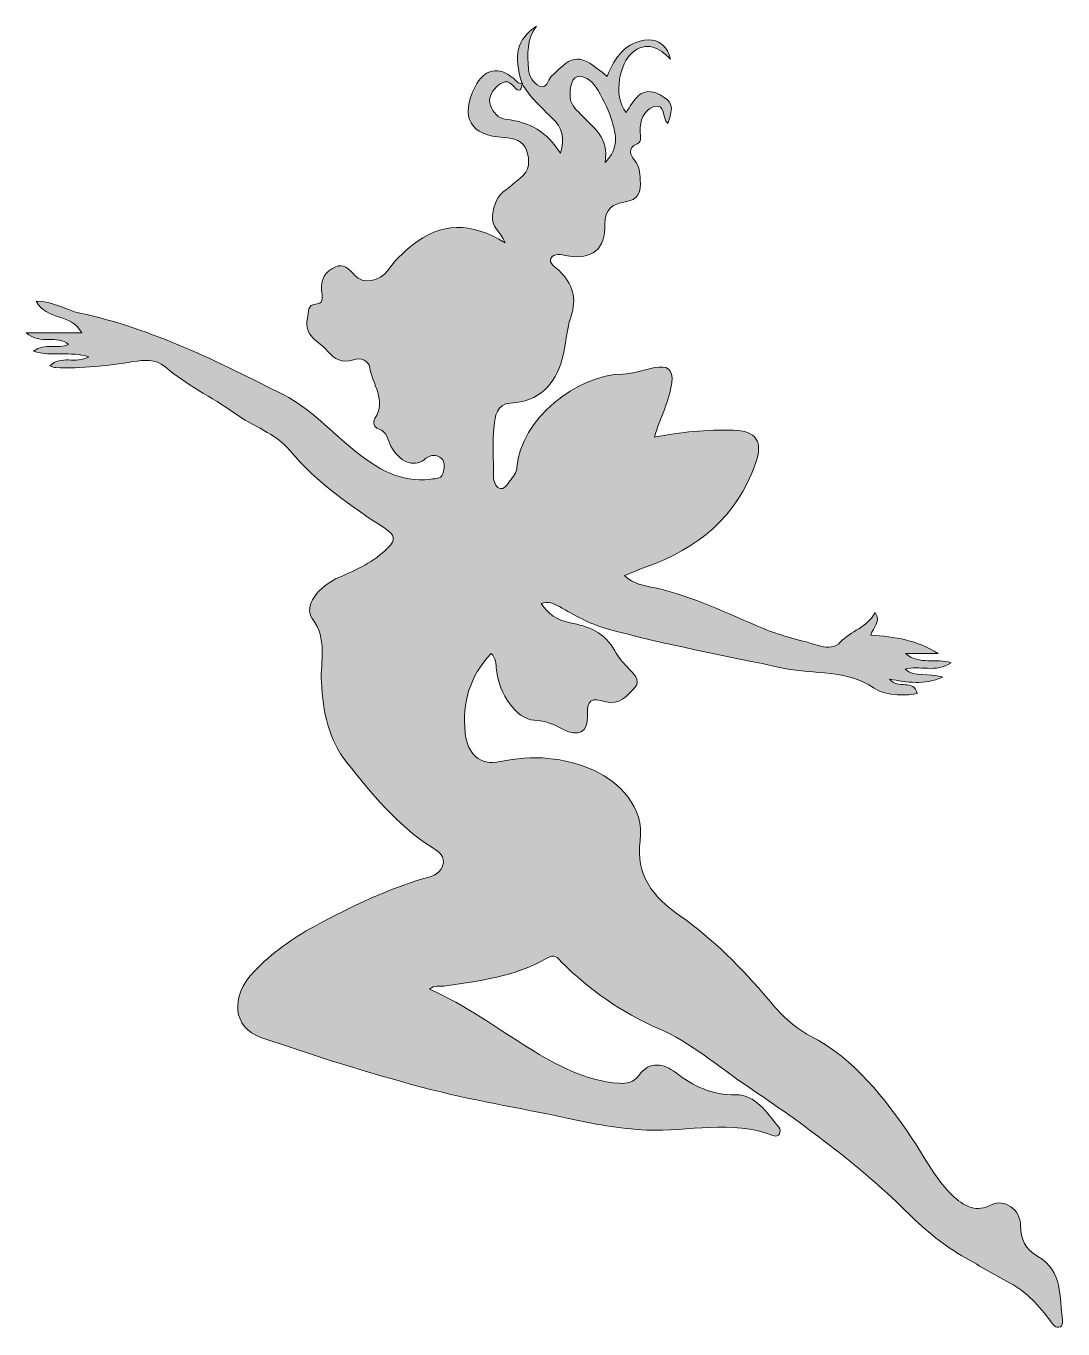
# Model space of a CAD drawing. Header units: inches. Extents: x 13 to 3566, y -2567 to -26.
# Drawn here: x 3213.6 to 3526.5, y -2006.9 to -1613.6 of the extents above; entities that cross this region are included whole.
import ezdxf

# ---------------------------------------------------------------- set-up
doc = ezdxf.new("R2010")
doc.units = ezdxf.units.IN
doc.header["$MEASUREMENT"] = 0
doc.layers.add('Layer 1', color=7, linetype='Continuous')

# ---------------------------------------------------------------- blocks, each defined once
blk = doc.blocks.new('block 22')
at = {"layer": 'Layer 1', "true_color": 0xffffff}
h = blk.add_hatch(color=7, dxfattribs=at)
h.dxf.hatch_style = 2
edge = h.paths.add_edge_path()
edge.add_spline(control_points=[(3363.3, -1630.91), (3360.55, -1622.42), (3361.67, -1617.62), (3367.67, -1613.57), (3364.58, -1617.55), (3364.91, -1622.12), (3365.26, -1626.61), (3365.43, -1628.71), (3366.54, -1630.8), (3368.5, -1631.7), (3370.85, -1632.77), (3370.99, -1629.92), (3372, -1628.91), (3379.03, -1621.81), (3380.49, -1621.71), (3388.93, -1628.76), (3391.23, -1623.01), (3394.63, -1618.12), (3401.31, -1617.74), (3404.57, -1617.56), (3407.24, -1619.81), (3408.09, -1623.56), (3404.55, -1620.04), (3400.96, -1617.93), (3396.38, -1621.71), (3393.01, -1624.5), (3390.47, -1634.36), (3394.68, -1639.67), (3397.14, -1636.02), (3399.16, -1631.27), (3404.94, -1634.37), (3408.71, -1636.39), (3409.11, -1637.66), (3407.24, -1643.02), (3405.37, -1641.53), (3406.81, -1636.61), (3402.86, -1638.01), (3399.88, -1639.07), (3398.9, -1642.12), (3398.88, -1645.35), (3398.88, -1646.64), (3399.64, -1648.44), (3398, -1649.14), (3394.88, -1650.47), (3395.98, -1652.63), (3397.24, -1654.1), (3398.8, -1655.92), (3398.79, -1657.81), (3398.96, -1659.91), (3399.27, -1663.69), (3398.61, -1666.01), (3394.04, -1666.72), (3391.1, -1667.18), (3388.06, -1668.7), (3388.24, -1673.37), (3388.53, -1680.95), (3384.5, -1684.16), (3376.99, -1682.95), (3375.03, -1682.63), (3372.91, -1681.95), (3371.98, -1683.75), (3371.21, -1685.24), (3373.39, -1686.32), (3374.44, -1687.37), (3378.48, -1691.39), (3379.98, -1695.74), (3377.99, -1701.46), (3376.6, -1705.48), (3376.62, -1709.98), (3375.42, -1714.09), (3373.16, -1721.81), (3368.45, -1726.95), (3359.78, -1727.41), (3355.51, -1727.65), (3355.14, -1731.51), (3354.84, -1734.33), (3354.3, -1739.36), (3354.67, -1744.5), (3354.67, -1749.59), (3354.67, -1751.05), (3355.3, -1752.63), (3356.4, -1753.08), (3357.91, -1753.7), (3358.81, -1751.92), (3359.63, -1750.91), (3360.57, -1749.74), (3361.63, -1748.27), (3361.73, -1746.86), (3362.82, -1732.3), (3379.89, -1718.78), (3393.74, -1718.64), (3396.94, -1718.61), (3400.12, -1717.26), (3403.33, -1716.68), (3406.9, -1716.03), (3408.99, -1716.95), (3408.45, -1721.28), (3407.76, -1726.84), (3404.97, -1731.66), (3403.21, -1737.69), (3411.25, -1736.17), (3419.05, -1735.32), (3426.94, -1735.58), (3433.95, -1735.81), (3436.12, -1738.95), (3433.77, -1745.66), (3428.11, -1761.78), (3416.28, -1771.3), (3400.69, -1776.88), (3398.59, -1777.63), (3396.54, -1778.55), (3394.2, -1779.49), (3396.84, -1782.03), (3400.11, -1782.49), (3403.41, -1783.21), (3414.89, -1785.75), (3425.41, -1791), (3436.17, -1795.5), (3441.76, -1797.84), (3447.68, -1798.96), (3453.41, -1800.81), (3455.48, -1801.48), (3457.93, -1801.15), (3459.32, -1799.62), (3462.47, -1796.16), (3467.51, -1795.13), (3469.84, -1790.66), (3471.76, -1793.41), (3469.31, -1794.98), (3468.49, -1797.42), (3475.7, -1797.97), (3482.64, -1798.98), (3488.86, -1803.03), (3485.82, -1803.03), (3482.78, -1803.03), (3478.95, -1803.03), (3483.42, -1806.64), (3488.06, -1804.21), (3492.81, -1805.82), (3488.05, -1808.91), (3483.08, -1806.49), (3478.86, -1807.76), (3481.78, -1810.34), (3485.72, -1808.72), (3490.27, -1810.17), (3484.45, -1812.58), (3479.61, -1811.75), (3474.19, -1810.72), (3476.58, -1813.99), (3481.63, -1810.56), (3482.53, -1815.1), (3480.14, -1815.67), (3473.06, -1815.98), (3469.52, -1813.51), (3461.15, -1807.69), (3451.5, -1809.43), (3442.52, -1807.5), (3424.51, -1803.62), (3406.34, -1800.37), (3388.58, -1795.43), (3383.66, -1794.06), (3379.04, -1791.39), (3374.55, -1788.85), (3372.72, -1787.81), (3371.23, -1787.21), (3369.01, -1787.86), (3371.21, -1791.08), (3373.75, -1792.93), (3377.77, -1793.71), (3383.11, -1794.75), (3388.41, -1796.66), (3391.26, -1802.2), (3392.19, -1804.01), (3393.65, -1805.6), (3395.06, -1807.11), (3396.76, -1808.92), (3399.33, -1810.99), (3397.34, -1813.27), (3395.22, -1815.67), (3392.43, -1818.79), (3388.57, -1817.56), (3384.19, -1816.16), (3382.78, -1817.06), (3383.01, -1821.78), (3383.26, -1826.8), (3380.2, -1828.38), (3375.63, -1825.88), (3372.87, -1824.37), (3370.25, -1823.27), (3366.94, -1823.11), (3361.69, -1822.87), (3356.26, -1815.31), (3355.56, -1807.98), (3355.38, -1806.11), (3355.43, -1804.32), (3353.96, -1803.05), (3347.43, -1809.85), (3345.22, -1817.74), (3346.1, -1826.91), (3346.72, -1833.31), (3350.46, -1836.94), (3356.67, -1835.64), (3366.44, -1833.6), (3375.96, -1834.17), (3385.09, -1838.36), (3392.46, -1841.75), (3400.29, -1849.41), (3398.92, -1859.52), (3397.53, -1869.84), (3402.77, -1876.46), (3410.77, -1882.08), (3420.93, -1889.21), (3429.61, -1898), (3437.64, -1907.5), (3441.18, -1911.69), (3444.98, -1915.72), (3450.17, -1918.41), (3463.72, -1925.42), (3472.69, -1937.22), (3481.06, -1949.48), (3485.14, -1955.46), (3488.11, -1962.16), (3493.73, -1967.13), (3497.2, -1970.2), (3500.36, -1971.7), (3504.92, -1969.44), (3508.86, -1967.49), (3513.68, -1970.89), (3513.73, -1975.67), (3513.78, -1979.92), (3515.18, -1982.8), (3518.98, -1985.02), (3526.51, -1989.41), (3525.46, -1997.4), (3526.4, -2004.48), (3526.48, -2005.05), (3526.18, -2006.06), (3525.77, -2006.25), (3524.28, -2006.92), (3523.51, -2005.52), (3522.85, -2004.65), (3519.36, -2000.05), (3515.64, -1995.73), (3510.43, -1993), (3505.52, -1990.43), (3500.79, -1987.57), (3496.01, -1984.81), (3489.58, -1981.11), (3484.11, -1976.27), (3478.99, -1971.24), (3464.44, -1956.92), (3448.15, -1945.04), (3431.28, -1933.66), (3422.41, -1927.67), (3414.32, -1920.47), (3404.4, -1916.19), (3393.26, -1911.39), (3383.62, -1904.56), (3375.07, -1896.05), (3373.94, -1894.92), (3373.18, -1893.52), (3370.79, -1894.94), (3361.24, -1900.63), (3350.37, -1901.84), (3339.64, -1903.43), (3338.35, -1903.62), (3336.92, -1902.96), (3335.32, -1904.31), (3346.26, -1909.14), (3355.6, -1916.07), (3365.42, -1922.17), (3373.38, -1927.12), (3382.41, -1932.1), (3392.56, -1932.76), (3395.01, -1932.91), (3397.05, -1932.44), (3398.54, -1930.36), (3401.83, -1925.78), (3406.2, -1926.92), (3409.51, -1929.45), (3415.06, -1933.7), (3420.46, -1936.35), (3427.88, -1936.22), (3433.63, -1936.12), (3437.25, -1941.71), (3440.74, -1946.03), (3441.73, -1947.25), (3440.87, -1949.26), (3438.97, -1948.52), (3426.45, -1943.59), (3413.55, -1947.45), (3400.86, -1946.87), (3392.61, -1946.49), (3384.67, -1944.97), (3376.77, -1943.26), (3362.3, -1940.13), (3347.66, -1937.83), (3333.33, -1934.01), (3316.84, -1929.61), (3300.59, -1924.48), (3284.48, -1918.9), (3275.99, -1915.96), (3275.05, -1906.73), (3282.41, -1899), (3287.68, -1893.47), (3293.94, -1889.01), (3300.65, -1885.38), (3311.81, -1879.33), (3323.2, -1873.8), (3335.53, -1870.39), (3337.52, -1869.84), (3339.38, -1868.18), (3339.53, -1865.98), (3339.68, -1863.62), (3337.47, -1862.43), (3335.75, -1861.32), (3325.46, -1854.68), (3317.81, -1845.28), (3310.38, -1835.9), (3304.95, -1829.05), (3303.14, -1820.5), (3302.71, -1811.63), (3302.4, -1805.25), (3304.58, -1798.71), (3299.98, -1792.47), (3297.28, -1788.82), (3301.61, -1782.74), (3308.18, -1779.95), (3313.47, -1777.71), (3318.5, -1775.33), (3322.7, -1771.23), (3325.44, -1768.56), (3324.79, -1767.18), (3321.96, -1765.3), (3311.6, -1758.41), (3301.35, -1751.48), (3293.2, -1741.72), (3288.91, -1736.58), (3281.99, -1734.37), (3276.51, -1730.47), (3269.62, -1725.56), (3261.91, -1721.9), (3255.42, -1716.37), (3252.64, -1714.01), (3249.1, -1714.35), (3245.87, -1714.89), (3238.13, -1716.18), (3230.38, -1716.98), (3222.53, -1716.69), (3222.08, -1716.68), (3221.63, -1716.45), (3220.77, -1716.19), (3224.15, -1712.78), (3228.49, -1715.7), (3232.52, -1713.45), (3226.97, -1711.62), (3221.56, -1713.49), (3215.81, -1711.76), (3219.44, -1709.06), (3223.13, -1711.21), (3226.4, -1709.68), (3222.98, -1706.66), (3218.09, -1710), (3213.59, -1706.17), (3219.83, -1706.17), (3224.72, -1706.17), (3230.42, -1706.17), (3227.1, -1700.23), (3219.68, -1702.44), (3216.63, -1696.67), (3221.66, -1696.6), (3225.55, -1699.31), (3229.83, -1700.23), (3251.73, -1704.93), (3271.63, -1714.98), (3291.38, -1724.95), (3299.39, -1728.99), (3305.79, -1736.19), (3312.95, -1741.92), (3319.57, -1747.21), (3326.54, -1751.55), (3335.62, -1750.39), (3337.4, -1750.16), (3339.31, -1750.35), (3339.59, -1747.98), (3339.76, -1746.47), (3340.17, -1744.69), (3338.45, -1743.7), (3336.72, -1742.7), (3335.27, -1743.29), (3333.7, -1744.5), (3330.52, -1746.95), (3326.21, -1745.05), (3323.7, -1740.42), (3322.68, -1738.55), (3322.62, -1736.04), (3319.91, -1735.2), (3318.66, -1734.82), (3318.18, -1733.16), (3318.89, -1732.06), (3322.49, -1726.47), (3318.02, -1721.72), (3317.29, -1716.62), (3317, -1714.62), (3314.66, -1713.5), (3312.36, -1714.31), (3309.01, -1715.49), (3306.67, -1714.2), (3304.58, -1711.69), (3302.08, -1708.7), (3297.22, -1707.27), (3298.55, -1701.81), (3299.02, -1699.88), (3298.1, -1697.67), (3301.46, -1697.42), (3303.7, -1697.26), (3302.88, -1694.84), (3302.75, -1693.51), (3302.41, -1690.03), (3303.98, -1687.63), (3306.84, -1686.32), (3309.42, -1685.15), (3311.07, -1686.88), (3312.81, -1688.88), (3315.16, -1691.59), (3320.45, -1690.7), (3322.76, -1687.35), (3324.78, -1684.42), (3327.28, -1682.02), (3329.99, -1679.83), (3338.73, -1672.75), (3347.91, -1672.72), (3358.19, -1678.97), (3356.8, -1675.67), (3353.85, -1674.17), (3354.34, -1670.76), (3354.83, -1667.43), (3355.72, -1664.79), (3358.57, -1662.88), (3360, -1661.92), (3361.19, -1660.6), (3362.59, -1659.59), (3365.76, -1657.31), (3365.63, -1653.95), (3364.63, -1651.06), (3363.68, -1648.29), (3360.81, -1647.36), (3357.79, -1647.21), (3347.66, -1646.73), (3344.48, -1641.06), (3349.08, -1631.88), (3351.8, -1626.48), (3356.29, -1625.54), (3360.77, -1629.45), (3361.53, -1630.12), (3362.11, -1631.13), (3363.37, -1630.81), (3363.09, -1632.66), (3362.66, -1634.03), (3360.79, -1631.82), (3359, -1629.7), (3357.45, -1630.17), (3355.55, -1631.95), (3353.79, -1633.6), (3353.05, -1635.5), (3353.77, -1637.53), (3354.52, -1639.61), (3355.99, -1641.48), (3358.56, -1641.76), (3365.38, -1642.52), (3370.93, -1645.47), (3374.84, -1651.97), (3376.23, -1647.43), (3375.36, -1644.26), (3372.47, -1641.45), (3369.13, -1638.19), (3365.59, -1635.08), (3363.3, -1630.91)], knot_values=[0, 0, 0, 0, 1, 1, 1, 2, 2, 2, 3, 3, 3, 4, 4, 4, 5, 5, 5, 6, 6, 6, 7, 7, 7, 8, 8, 8, 9, 9, 9, 10, 10, 10, 11, 11, 11, 12, 12, 12, 13, 13, 13, 14, 14, 14, 15, 15, 15, 16, 16, 16, 17, 17, 17, 18, 18, 18, 19, 19, 19, 20, 20, 20, 21, 21, 21, 22, 22, 22, 23, 23, 23, 24, 24, 24, 25, 25, 25, 26, 26, 26, 27, 27, 27, 28, 28, 28, 29, 29, 29, 30, 30, 30, 31, 31, 31, 32, 32, 32, 33, 33, 33, 34, 34, 34, 35, 35, 35, 36, 36, 36, 37, 37, 37, 38, 38, 38, 39, 39, 39, 40, 40, 40, 41, 41, 41, 42, 42, 42, 43, 43, 43, 44, 44, 44, 45, 45, 45, 46, 46, 46, 47, 47, 47, 48, 48, 48, 49, 49, 49, 50, 50, 50, 51, 51, 51, 52, 52, 52, 53, 53, 53, 54, 54, 54, 55, 55, 55, 56, 56, 56, 57, 57, 57, 58, 58, 58, 59, 59, 59, 60, 60, 60, 61, 61, 61, 62, 62, 62, 63, 63, 63, 64, 64, 64, 65, 65, 65, 66, 66, 66, 67, 67, 67, 68, 68, 68, 69, 69, 69, 70, 70, 70, 71, 71, 71, 72, 72, 72, 73, 73, 73, 74, 74, 74, 75, 75, 75, 76, 76, 76, 77, 77, 77, 78, 78, 78, 79, 79, 79, 80, 80, 80, 81, 81, 81, 82, 82, 82, 83, 83, 83, 84, 84, 84, 85, 85, 85, 86, 86, 86, 87, 87, 87, 88, 88, 88, 89, 89, 89, 90, 90, 90, 91, 91, 91, 92, 92, 92, 93, 93, 93, 94, 94, 94, 95, 95, 95, 96, 96, 96, 97, 97, 97, 98, 98, 98, 99, 99, 99, 100, 100, 100, 101, 101, 101, 102, 102, 102, 103, 103, 103, 104, 104, 104, 105, 105, 105, 106, 106, 106, 107, 107, 107, 108, 108, 108, 109, 109, 109, 110, 110, 110, 111, 111, 111, 112, 112, 112, 113, 113, 113, 114, 114, 114, 115, 115, 115, 116, 116, 116, 117, 117, 117, 118, 118, 118, 119, 119, 119, 120, 120, 120, 121, 121, 121, 122, 122, 122, 123, 123, 123, 124, 124, 124, 125, 125, 125, 126, 126, 126, 127, 127, 127, 128, 128, 128, 129, 129, 129, 130, 130, 130, 131, 131, 131, 132, 132, 132, 133, 133, 133, 134, 134, 134, 135, 135, 135, 136, 136, 136, 137, 137, 137, 138, 138, 138, 139, 139, 139, 140, 140, 140, 141, 141, 141, 142, 142, 142, 143, 143, 143, 144, 144, 144, 145, 145, 145, 146, 146, 146, 147, 147, 147, 148, 148, 148, 149, 149, 149, 150, 150, 150, 151, 151, 151, 152, 152, 152, 153, 153, 153, 154, 154, 154, 155, 155, 155, 156, 156, 156, 157, 157, 157, 158, 158, 158, 159, 159, 159, 159], degree=3, periodic=1)
edge = h.paths.add_edge_path()
edge.add_spline(control_points=[(3388.34, -1654.75), (3392.62, -1650.31), (3391.62, -1646.39), (3390.47, -1642.41), (3389.51, -1639.07), (3387.9, -1636.09), (3386.25, -1633.04), (3384.85, -1630.45), (3382.56, -1628.76), (3380.57, -1628.74), (3378.27, -1628.72), (3377.92, -1631.66), (3377.76, -1634.1), (3377.56, -1637.03), (3379.32, -1638.51), (3381, -1640.27), (3384.65, -1644.08), (3389.61, -1647.14), (3388.34, -1654.75)], knot_values=[0, 0, 0, 0, 1, 1, 1, 2, 2, 2, 3, 3, 3, 4, 4, 4, 5, 5, 5, 6, 6, 6, 6], degree=3, periodic=1)
at = {"layer": 'Layer 1', "lineweight": 0}
for points, knots in [([(3363.3, -1630.91), (3360.55, -1622.42), (3361.67, -1617.62), (3367.67, -1613.57), (3364.58, -1617.55), (3364.91, -1622.12), (3365.26, -1626.61), (3365.43, -1628.71), (3366.54, -1630.8), (3368.5, -1631.7), (3370.85, -1632.77), (3370.99, -1629.92), (3372, -1628.91), (3379.03, -1621.81), (3380.49, -1621.71), (3388.93, -1628.76), (3391.23, -1623.01), (3394.63, -1618.12), (3401.31, -1617.74), (3404.57, -1617.56), (3407.24, -1619.81), (3408.09, -1623.56), (3404.55, -1620.04), (3400.96, -1617.93), (3396.38, -1621.71), (3393.01, -1624.5), (3390.47, -1634.36), (3394.68, -1639.67), (3397.14, -1636.02), (3399.16, -1631.27), (3404.94, -1634.37), (3408.71, -1636.39), (3409.11, -1637.66), (3407.24, -1643.02), (3405.37, -1641.53), (3406.81, -1636.61), (3402.86, -1638.01), (3399.88, -1639.07), (3398.9, -1642.12), (3398.88, -1645.35), (3398.88, -1646.64), (3399.64, -1648.44), (3398, -1649.14), (3394.88, -1650.47), (3395.98, -1652.63), (3397.24, -1654.1), (3398.8, -1655.92), (3398.79, -1657.81), (3398.96, -1659.91), (3399.27, -1663.69), (3398.61, -1666.01), (3394.04, -1666.72), (3391.1, -1667.18), (3388.06, -1668.7), (3388.24, -1673.37), (3388.53, -1680.95), (3384.5, -1684.16), (3376.99, -1682.95), (3375.03, -1682.63), (3372.91, -1681.95), (3371.98, -1683.75), (3371.21, -1685.24), (3373.39, -1686.32), (3374.44, -1687.37), (3378.48, -1691.39), (3379.98, -1695.74), (3377.99, -1701.46), (3376.6, -1705.48), (3376.62, -1709.98), (3375.42, -1714.09), (3373.16, -1721.81), (3368.45, -1726.95), (3359.78, -1727.41), (3355.51, -1727.65), (3355.14, -1731.51), (3354.84, -1734.33), (3354.3, -1739.36), (3354.67, -1744.5), (3354.67, -1749.59), (3354.67, -1751.05), (3355.3, -1752.63), (3356.4, -1753.08), (3357.91, -1753.7), (3358.81, -1751.92), (3359.63, -1750.91), (3360.57, -1749.74), (3361.63, -1748.27), (3361.73, -1746.86), (3362.82, -1732.3), (3379.89, -1718.78), (3393.74, -1718.64), (3396.94, -1718.61), (3400.12, -1717.26), (3403.33, -1716.68), (3406.9, -1716.03), (3408.99, -1716.95), (3408.45, -1721.28), (3407.76, -1726.84), (3404.97, -1731.66), (3403.21, -1737.69), (3411.25, -1736.17), (3419.05, -1735.32), (3426.94, -1735.58), (3433.95, -1735.81), (3436.12, -1738.95), (3433.77, -1745.66), (3428.11, -1761.78), (3416.28, -1771.3), (3400.69, -1776.88), (3398.59, -1777.63), (3396.54, -1778.55), (3394.2, -1779.49), (3396.84, -1782.03), (3400.11, -1782.49), (3403.41, -1783.21), (3414.89, -1785.75), (3425.41, -1791), (3436.17, -1795.5), (3441.76, -1797.84), (3447.68, -1798.96), (3453.41, -1800.81), (3455.48, -1801.48), (3457.93, -1801.15), (3459.32, -1799.62), (3462.47, -1796.16), (3467.51, -1795.13), (3469.84, -1790.66), (3471.76, -1793.41), (3469.31, -1794.98), (3468.49, -1797.42), (3475.7, -1797.97), (3482.64, -1798.98), (3488.86, -1803.03), (3485.82, -1803.03), (3482.78, -1803.03), (3478.95, -1803.03), (3483.42, -1806.64), (3488.06, -1804.21), (3492.81, -1805.82), (3488.05, -1808.91), (3483.08, -1806.49), (3478.86, -1807.76), (3481.78, -1810.34), (3485.72, -1808.72), (3490.27, -1810.17), (3484.45, -1812.58), (3479.61, -1811.75), (3474.19, -1810.72), (3476.58, -1813.99), (3481.63, -1810.56), (3482.53, -1815.1), (3480.14, -1815.67), (3473.06, -1815.98), (3469.52, -1813.51), (3461.15, -1807.69), (3451.5, -1809.43), (3442.52, -1807.5), (3424.51, -1803.62), (3406.34, -1800.37), (3388.58, -1795.43), (3383.66, -1794.06), (3379.04, -1791.39), (3374.55, -1788.85), (3372.72, -1787.81), (3371.23, -1787.21), (3369.01, -1787.86), (3371.21, -1791.08), (3373.75, -1792.93), (3377.77, -1793.71), (3383.11, -1794.75), (3388.41, -1796.66), (3391.26, -1802.2), (3392.19, -1804.01), (3393.65, -1805.6), (3395.06, -1807.11), (3396.76, -1808.92), (3399.33, -1810.99), (3397.34, -1813.27), (3395.22, -1815.67), (3392.43, -1818.79), (3388.57, -1817.56), (3384.19, -1816.16), (3382.78, -1817.06), (3383.01, -1821.78), (3383.26, -1826.8), (3380.2, -1828.38), (3375.63, -1825.88), (3372.87, -1824.37), (3370.25, -1823.27), (3366.94, -1823.11), (3361.69, -1822.87), (3356.26, -1815.31), (3355.56, -1807.98), (3355.38, -1806.11), (3355.43, -1804.32), (3353.96, -1803.05), (3347.43, -1809.85), (3345.22, -1817.74), (3346.1, -1826.91), (3346.72, -1833.31), (3350.46, -1836.94), (3356.67, -1835.64), (3366.44, -1833.6), (3375.96, -1834.17), (3385.09, -1838.36), (3392.46, -1841.75), (3400.29, -1849.41), (3398.92, -1859.52), (3397.53, -1869.84), (3402.77, -1876.46), (3410.77, -1882.08), (3420.93, -1889.21), (3429.61, -1898), (3437.64, -1907.5), (3441.18, -1911.69), (3444.98, -1915.72), (3450.17, -1918.41), (3463.72, -1925.42), (3472.69, -1937.22), (3481.06, -1949.48), (3485.14, -1955.46), (3488.11, -1962.16), (3493.73, -1967.13), (3497.2, -1970.2), (3500.36, -1971.7), (3504.92, -1969.44), (3508.86, -1967.49), (3513.68, -1970.89), (3513.73, -1975.67), (3513.78, -1979.92), (3515.18, -1982.8), (3518.98, -1985.02), (3526.51, -1989.41), (3525.46, -1997.4), (3526.4, -2004.48), (3526.48, -2005.05), (3526.18, -2006.06), (3525.77, -2006.25), (3524.28, -2006.92), (3523.51, -2005.52), (3522.85, -2004.65), (3519.36, -2000.05), (3515.64, -1995.73), (3510.43, -1993), (3505.52, -1990.43), (3500.79, -1987.57), (3496.01, -1984.81), (3489.58, -1981.11), (3484.11, -1976.27), (3478.99, -1971.24), (3464.44, -1956.92), (3448.15, -1945.04), (3431.28, -1933.66), (3422.41, -1927.67), (3414.32, -1920.47), (3404.4, -1916.19), (3393.26, -1911.39), (3383.62, -1904.56), (3375.07, -1896.05), (3373.94, -1894.92), (3373.18, -1893.52), (3370.79, -1894.94), (3361.24, -1900.63), (3350.37, -1901.84), (3339.64, -1903.43), (3338.35, -1903.62), (3336.92, -1902.96), (3335.32, -1904.31), (3346.26, -1909.14), (3355.6, -1916.07), (3365.42, -1922.17), (3373.38, -1927.12), (3382.41, -1932.1), (3392.56, -1932.76), (3395.01, -1932.91), (3397.05, -1932.44), (3398.54, -1930.36), (3401.83, -1925.78), (3406.2, -1926.92), (3409.51, -1929.45), (3415.06, -1933.7), (3420.46, -1936.35), (3427.88, -1936.22), (3433.63, -1936.12), (3437.25, -1941.71), (3440.74, -1946.03), (3441.73, -1947.25), (3440.87, -1949.26), (3438.97, -1948.52), (3426.45, -1943.59), (3413.55, -1947.45), (3400.86, -1946.87), (3392.61, -1946.49), (3384.67, -1944.97), (3376.77, -1943.26), (3362.3, -1940.13), (3347.66, -1937.83), (3333.33, -1934.01), (3316.84, -1929.61), (3300.59, -1924.48), (3284.48, -1918.9), (3275.99, -1915.96), (3275.05, -1906.73), (3282.41, -1899), (3287.68, -1893.47), (3293.94, -1889.01), (3300.65, -1885.38), (3311.81, -1879.33), (3323.2, -1873.8), (3335.53, -1870.39), (3337.52, -1869.84), (3339.38, -1868.18), (3339.53, -1865.98), (3339.68, -1863.62), (3337.47, -1862.43), (3335.75, -1861.32), (3325.46, -1854.68), (3317.81, -1845.28), (3310.38, -1835.9), (3304.95, -1829.05), (3303.14, -1820.5), (3302.71, -1811.63), (3302.4, -1805.25), (3304.58, -1798.71), (3299.98, -1792.47), (3297.28, -1788.82), (3301.61, -1782.74), (3308.18, -1779.95), (3313.47, -1777.71), (3318.5, -1775.33), (3322.7, -1771.23), (3325.44, -1768.56), (3324.79, -1767.18), (3321.96, -1765.3), (3311.6, -1758.41), (3301.35, -1751.48), (3293.2, -1741.72), (3288.91, -1736.58), (3281.99, -1734.37), (3276.51, -1730.47), (3269.62, -1725.56), (3261.91, -1721.9), (3255.42, -1716.37), (3252.64, -1714.01), (3249.1, -1714.35), (3245.87, -1714.89), (3238.13, -1716.18), (3230.38, -1716.98), (3222.53, -1716.69), (3222.08, -1716.68), (3221.63, -1716.45), (3220.77, -1716.19), (3224.15, -1712.78), (3228.49, -1715.7), (3232.52, -1713.45), (3226.97, -1711.62), (3221.56, -1713.49), (3215.81, -1711.76), (3219.44, -1709.06), (3223.13, -1711.21), (3226.4, -1709.68), (3222.98, -1706.66), (3218.09, -1710), (3213.59, -1706.17), (3219.83, -1706.17), (3224.72, -1706.17), (3230.42, -1706.17), (3227.1, -1700.23), (3219.68, -1702.44), (3216.63, -1696.67), (3221.66, -1696.6), (3225.55, -1699.31), (3229.83, -1700.23), (3251.73, -1704.93), (3271.63, -1714.98), (3291.38, -1724.95), (3299.39, -1728.99), (3305.79, -1736.19), (3312.95, -1741.92), (3319.57, -1747.21), (3326.54, -1751.55), (3335.62, -1750.39), (3337.4, -1750.16), (3339.31, -1750.35), (3339.59, -1747.98), (3339.76, -1746.47), (3340.17, -1744.69), (3338.45, -1743.7), (3336.72, -1742.7), (3335.27, -1743.29), (3333.7, -1744.5), (3330.52, -1746.95), (3326.21, -1745.05), (3323.7, -1740.42), (3322.68, -1738.55), (3322.62, -1736.04), (3319.91, -1735.2), (3318.66, -1734.82), (3318.18, -1733.16), (3318.89, -1732.06), (3322.49, -1726.47), (3318.02, -1721.72), (3317.29, -1716.62), (3317, -1714.62), (3314.66, -1713.5), (3312.36, -1714.31), (3309.01, -1715.49), (3306.67, -1714.2), (3304.58, -1711.69), (3302.08, -1708.7), (3297.22, -1707.27), (3298.55, -1701.81), (3299.02, -1699.88), (3298.1, -1697.67), (3301.46, -1697.42), (3303.7, -1697.26), (3302.88, -1694.84), (3302.75, -1693.51), (3302.41, -1690.03), (3303.98, -1687.63), (3306.84, -1686.32), (3309.42, -1685.15), (3311.07, -1686.88), (3312.81, -1688.88), (3315.16, -1691.59), (3320.45, -1690.7), (3322.76, -1687.35), (3324.78, -1684.42), (3327.28, -1682.02), (3329.99, -1679.83), (3338.73, -1672.75), (3347.91, -1672.72), (3358.19, -1678.97), (3356.8, -1675.67), (3353.85, -1674.17), (3354.34, -1670.76), (3354.83, -1667.43), (3355.72, -1664.79), (3358.57, -1662.88), (3360, -1661.92), (3361.19, -1660.6), (3362.59, -1659.59), (3365.76, -1657.31), (3365.63, -1653.95), (3364.63, -1651.06), (3363.68, -1648.29), (3360.81, -1647.36), (3357.79, -1647.21), (3347.66, -1646.73), (3344.48, -1641.06), (3349.08, -1631.88), (3351.8, -1626.48), (3356.29, -1625.54), (3360.77, -1629.45), (3361.53, -1630.12), (3362.11, -1631.13), (3363.37, -1630.81), (3363.09, -1632.66), (3362.66, -1634.03), (3360.79, -1631.82), (3359, -1629.7), (3357.45, -1630.17), (3355.55, -1631.95), (3353.79, -1633.6), (3353.05, -1635.5), (3353.77, -1637.53), (3354.52, -1639.61), (3355.99, -1641.48), (3358.56, -1641.76), (3365.38, -1642.52), (3370.93, -1645.47), (3374.84, -1651.97), (3376.23, -1647.43), (3375.36, -1644.26), (3372.47, -1641.45), (3369.13, -1638.19), (3365.59, -1635.08), (3363.3, -1630.91)], [0, 0, 0, 0, 1, 1, 1, 2, 2, 2, 3, 3, 3, 4, 4, 4, 5, 5, 5, 6, 6, 6, 7, 7, 7, 8, 8, 8, 9, 9, 9, 10, 10, 10, 11, 11, 11, 12, 12, 12, 13, 13, 13, 14, 14, 14, 15, 15, 15, 16, 16, 16, 17, 17, 17, 18, 18, 18, 19, 19, 19, 20, 20, 20, 21, 21, 21, 22, 22, 22, 23, 23, 23, 24, 24, 24, 25, 25, 25, 26, 26, 26, 27, 27, 27, 28, 28, 28, 29, 29, 29, 30, 30, 30, 31, 31, 31, 32, 32, 32, 33, 33, 33, 34, 34, 34, 35, 35, 35, 36, 36, 36, 37, 37, 37, 38, 38, 38, 39, 39, 39, 40, 40, 40, 41, 41, 41, 42, 42, 42, 43, 43, 43, 44, 44, 44, 45, 45, 45, 46, 46, 46, 47, 47, 47, 48, 48, 48, 49, 49, 49, 50, 50, 50, 51, 51, 51, 52, 52, 52, 53, 53, 53, 54, 54, 54, 55, 55, 55, 56, 56, 56, 57, 57, 57, 58, 58, 58, 59, 59, 59, 60, 60, 60, 61, 61, 61, 62, 62, 62, 63, 63, 63, 64, 64, 64, 65, 65, 65, 66, 66, 66, 67, 67, 67, 68, 68, 68, 69, 69, 69, 70, 70, 70, 71, 71, 71, 72, 72, 72, 73, 73, 73, 74, 74, 74, 75, 75, 75, 76, 76, 76, 77, 77, 77, 78, 78, 78, 79, 79, 79, 80, 80, 80, 81, 81, 81, 82, 82, 82, 83, 83, 83, 84, 84, 84, 85, 85, 85, 86, 86, 86, 87, 87, 87, 88, 88, 88, 89, 89, 89, 90, 90, 90, 91, 91, 91, 92, 92, 92, 93, 93, 93, 94, 94, 94, 95, 95, 95, 96, 96, 96, 97, 97, 97, 98, 98, 98, 99, 99, 99, 100, 100, 100, 101, 101, 101, 102, 102, 102, 103, 103, 103, 104, 104, 104, 105, 105, 105, 106, 106, 106, 107, 107, 107, 108, 108, 108, 109, 109, 109, 110, 110, 110, 111, 111, 111, 112, 112, 112, 113, 113, 113, 114, 114, 114, 115, 115, 115, 116, 116, 116, 117, 117, 117, 118, 118, 118, 119, 119, 119, 120, 120, 120, 121, 121, 121, 122, 122, 122, 123, 123, 123, 124, 124, 124, 125, 125, 125, 126, 126, 126, 127, 127, 127, 128, 128, 128, 129, 129, 129, 130, 130, 130, 131, 131, 131, 132, 132, 132, 133, 133, 133, 134, 134, 134, 135, 135, 135, 136, 136, 136, 137, 137, 137, 138, 138, 138, 139, 139, 139, 140, 140, 140, 141, 141, 141, 142, 142, 142, 143, 143, 143, 144, 144, 144, 145, 145, 145, 146, 146, 146, 147, 147, 147, 148, 148, 148, 149, 149, 149, 150, 150, 150, 151, 151, 151, 152, 152, 152, 153, 153, 153, 154, 154, 154, 155, 155, 155, 156, 156, 156, 157, 157, 157, 158, 158, 158, 159, 159, 159, 159]), ([(3388.34, -1654.75), (3392.62, -1650.31), (3391.62, -1646.39), (3390.47, -1642.41), (3389.51, -1639.07), (3387.9, -1636.09), (3386.25, -1633.04), (3384.85, -1630.45), (3382.56, -1628.76), (3380.57, -1628.74), (3378.27, -1628.72), (3377.92, -1631.66), (3377.76, -1634.1), (3377.56, -1637.03), (3379.32, -1638.51), (3381, -1640.27), (3384.65, -1644.08), (3389.61, -1647.14), (3388.34, -1654.75)], [0, 0, 0, 0, 1, 1, 1, 2, 2, 2, 3, 3, 3, 4, 4, 4, 5, 5, 5, 6, 6, 6, 6])]:
    blk.add_open_spline(points, degree=3, knots=knots, dxfattribs=at)

msp = doc.modelspace()

# ---------------------------------------------------------------- block references
at = {"layer": 'Layer 1'}
msp.add_blockref('block 22', (0, 0), dxfattribs=at)

doc.saveas('drawing.dxf')
